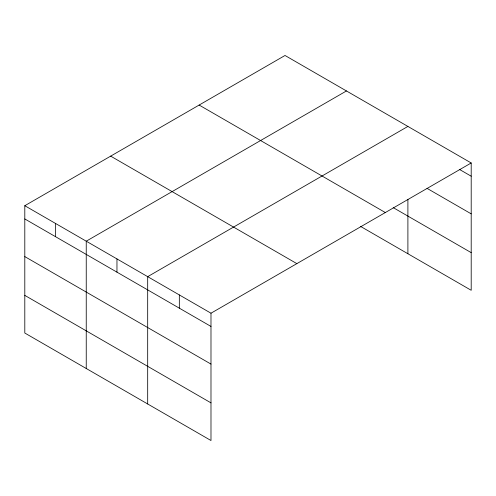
<?xml version="1.0" encoding="UTF-8"?>
<svg xmlns="http://www.w3.org/2000/svg" width="496" height="496" viewBox="0 0 496 496"><rect width="100%" height="100%" fill="white"/><g stroke="black" fill="none" stroke-linecap="round" stroke-linejoin="round"><path stroke-width="0.74" d="M24.8 205.71L210.986 313.205L210.986 440.522L24.8 333.027L24.8 205.71L285.014 55.478L471.2 162.973L471.2 290.29L360.48 226.362M346.456 90.954L86.242 241.186L86.242 368.503M407.898 126.424L147.684 276.656L147.684 403.973M210.986 313.205L471.2 162.973M459.333 169.353L471.2 176.204M427.019 188.344L471.2 213.85M393.204 207.613L471.2 252.638M199.144 105.053L385.33 212.548M110.67 156.135L296.856 263.63M24.8 218.947L210.986 326.436M24.8 256.593L210.986 364.089M24.8 295.38L210.986 402.876M407.898 199.361L407.898 253.741M179.335 294.934L179.335 308.165M116.963 258.918L116.963 272.155M55.521 223.448L55.521 236.679"/></g></svg>
